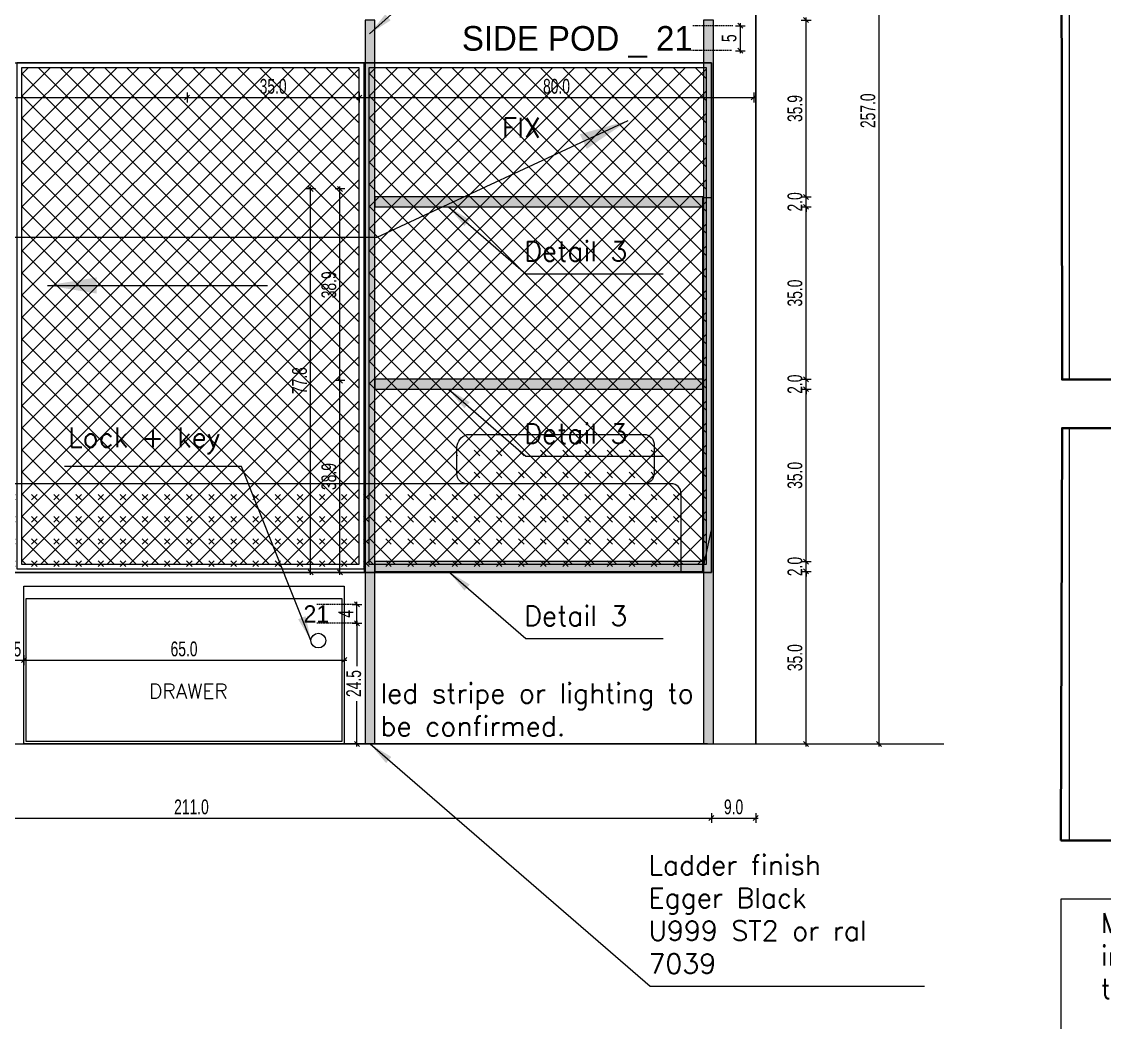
# Model space of a CAD drawing. Header units: millimetres. Extents: x 6676 to 14342, y 3639 to 5293.
# Drawn here: x 8386.9 to 8606.6, y 4909.9 to 5112.9 of the extents above; entities that cross this region are included whole.
import ezdxf

# ---------------------------------------------------------------- set-up
doc = ezdxf.new("R2010")
doc.units = ezdxf.units.MM
doc.linetypes.add('949-502A- XREF$0$HIDDEN', pattern=[0.375, 0.25, -0.125])
doc.linetypes.add('DASHED', pattern=[19.05, 12.7, -6.35])
doc.layers.get('DEFPOINTS').update_dxf_attribs({"color": 254})
for name, color, linetype, lineweight in [('1 - bed panels', 170, 'Continuous', 9), ('1 - plaster', 1, 'Continuous', 9), ('1 - subStructural - Bearing', 132, 'Continuous', 9)]:
    doc.layers.add(name, color=color, linetype=linetype, lineweight=lineweight)
for name, color, linetype in [('A-Ceiling Color Navy', 156, 'DASHED'), ('A-DIM-BLD', 8, 'Continuous'), ('A-dim-work', 8, 'Continuous'), ('A-VIEW-20', 1, 'Continuous'), ('TEXT', 14, 'Continuous')]:
    doc.layers.add(name, color=color, linetype=linetype)
doc.layers.add('F-Wall Ceiling Dark Green', color=7, linetype='DASHED', lineweight=9, true_color=0x284732)
doc.styles.add('a-dim', font='oron.shx', dxfattribs={"width": 0.8, "oblique": 10})
doc.styles.add('ENGLISH', font='romans.shx', dxfattribs={"height": 2})
doc.styles.add('hebtovna', font='hebtovna', dxfattribs={"width": 0.7})
doc.styles.add('Recoleta bold', font='')
doc.styles.get("Standard").update_dxf_attribs({"font": 'arial.ttf'})
doc.styles.get('Recoleta bold').set_extended_font_data('Recoleta Alt Bold', bold=True)
doc.dimstyles.new('Copy of gl-D10', dxfattribs={"dimtxt": 2, "dimasz": 1, "dimexe": 1, "dimexo": 1, "dimgap": 1, "dimtad": 0, "dimdec": 1, "dimzin": 0, "dimdsep": 46, "dimtxsty": 'hebtovna', "dimblk": 'OBLIQUE', "dimblk1": 'OBLIQUE', "dimblk2": 'OBLIQUE', "dimcen": 0, "dimdle": 0.5, "dimclrd": 256, "dimclre": 256, "dimclrt": 256, "dimadec": 0, "dimazin": 0, "dimtfac": 0.05, "dimtdec": 1, "dimtix": 1, "dimtmove": 2, "dimatfit": 0, "dimfxl": 1, "dimfxlon": 1, "dimtvp": 0.75, "dimtolj": 1, "dimtzin": 0, "dimarcsym": 0})
doc.dimstyles.new('D-50', dxfattribs={"dimtxt": 11, "dimasz": 0.5, "dimexe": 0.2, "dimexo": 0, "dimgap": 0.8, "dimtad": 0, "dimdec": 0, "dimdsep": 46, "dimtxsty": 'Standard', "dimblk": 'ar11', "dimcen": 20, "dimdle": 0.1, "dimse1": 1, "dimse2": 1, "dimclrt": 2, "dimadec": 0, "dimazin": 0, "dimtfac": 1, "dimtdec": 0, "dimtix": 1, "dimtmove": 2, "dimatfit": 3, "dimfxl": 1, "dimtvp": 1, "dimtolj": 1, "dimlwd": -1, "dimlwe": -1, "dimarcsym": 0})
doc.dimstyles.new('DIM_25', dxfattribs={"dimscale": 0, "dimtxt": 10, "dimasz": 1, "dimexe": 3, "dimexo": 30, "dimgap": 3, "dimtad": 1, "dimdec": 0, "dimzin": 0, "dimdsep": 46, "dimtxsty": 'a-dim', "dimblk": 'dim', "dimblk1": 'dim', "dimblk2": 'dim', "dimcen": -0.5, "dimdle": 1.25, "dimse1": 1, "dimse2": 1, "dimclrd": 256, "dimclre": 256, "dimclrt": 256, "dimadec": 0, "dimazin": 0, "dimtfac": 1, "dimtdec": 0, "dimtix": 1, "dimtmove": 1, "dimatfit": 2, "dimldrblk": 'ANTO', "dimfxl": 1, "dimtvp": 0.346154, "dimtolj": 1, "dimtzin": 0, "dimlwd": -1, "dimlwe": -1, "dimarcsym": 0})
pattern_1 = [(270, (-2.6575, 11.2414), (2.5003, -1e-15), [])]

# ---------------------------------------------------------------- blocks, each defined once
blk = doc.blocks.new('detail_01')
at = {"layer": '1 - bed panels', "true_color": 0xc2c2c2}
h = blk.add_hatch(dxfattribs=at)
h.set_pattern_fill('LINE', color=9, scale=0.7875, angle=-90)
h.set_pattern_definition(pattern_1)
h.paths.add_polyline_path([(-3.581, 11.241), (-3.581, 2.237), (-0.069, 2.237), (-0.086, 11.241)])
h = blk.add_hatch(dxfattribs=at)
h.set_pattern_fill('LINE', color=9, scale=0.7875, angle=-90)
h.set_pattern_definition(pattern_1)
h.paths.add_polyline_path([(-3.581, -7.114), (-3.581, 1.254), (-0.069, 1.254), (-0.086, -7.114)])
at = {"layer": 'A-dim-work', "color": 6, "lineweight": 40, "ltscale": 20}
for points in [[(-3.602, 20.735), (15.431, 20.735), (15.453, 2.237), (-3.581, 2.237)], [(-3.602, -7.114), (15.431, -7.114), (15.453, 1.254), (-3.581, 1.254)]]:
    blk.add_lwpolyline(points, close=True, dxfattribs=at)
blk = doc.blocks.new('ndhd')
at = {"layer": '1 - bed panels', "true_color": 0xc2c2c2}
h = blk.add_hatch(dxfattribs=at)
h.set_pattern_fill('CROSS', color=9, scale=0.5, angle=135)
h.set_pattern_definition([(135, (-154.6855, -22.06), (-4.490128, 4e-16), [1.5875, -4.7625]), (225, (-154.6855, -20.9375), (-4e-16, -4.490128), [1.5875, -4.7625])])
edge = h.paths.add_edge_path()
edge.add_line((271.25, 1403.97), (271.25, 1419.96))
edge.add_arc((269.25, 1419.96), 2, 0, 90)
edge.add_line((269.25, 1421.96), (73.66, 1421.96))
edge.add_arc((73.45, 1419.76), 2.21, 84.6061, 185.9412)
edge.add_line((71.25, 1419.53), (71.25, 1403.97))
edge.add_line((71.25, 1403.97), (271.25, 1403.97))
edge = h.paths.add_edge_path()
edge.add_line((227.75, 1431.96), (263.75, 1431.96))
edge.add_arc((263.75, 1429.96), 2, 0, 90, ccw=False)
edge.add_line((265.75, 1429.96), (265.75, 1423.96))
edge.add_arc((263.75, 1423.96), 2, -90, 0, ccw=False)
edge.add_line((263.75, 1421.96), (227.75, 1421.96))
edge.add_arc((227.75, 1423.96), 2, 180, 270, ccw=False)
edge.add_line((225.75, 1423.96), (225.76, 1429.32))
edge.add_arc((228.76, 1429.13), 3, 109.5912, 176.4134, ccw=False)
at = {"layer": '1 - bed panels', "color": 9, "true_color": 0xc2c2c2}
for points in [[(227.75, 1431.96), (263.75, 1431.96, -0.414214), (265.75, 1429.96), (265.75, 1423.96, -0.414214), (263.75, 1421.96), (227.75, 1421.96, -0.414214), (225.75, 1423.96), (225.76, 1429.32, -0.30012)], [(271.25, 1403.97), (271.25, 1419.96, 0.414214), (269.25, 1421.96), (73.66, 1421.96, 0.473419), (71.25, 1419.53), (71.25, 1403.97)]]:
    blk.add_lwpolyline(points, format="xyb", close=True, dxfattribs=at)
blk = doc.blocks.new('_Oblique')
at = {"color": 0, "linetype": 'ByBlock', "lineweight": -2}
blk.add_line((-0.5, -0.5), (0.5, 0.5), dxfattribs=at)
blk = doc.blocks.new('*D214')
at = {"layer": 'A-dim-work', "color": 6, "lineweight": -2, "transparency": 16777216}
for p, q in [((8559.84, 5223.36), (8561.84, 5223.36)), ((8560.84, 4965.86), (8560.84, 5223.86)), ((8559.84, 4966.36), (8561.84, 4966.36))]:
    blk.add_line(p, q, dxfattribs=at)
at = {"layer": 'DEFPOINTS', "color": 0, "transparency": 16777216}
for p in [(8536.45, 5223.36), (8560.84, 5223.36), (8546.22, 4966.36)]:
    blk.add_point(p, dxfattribs=at)
at = {"layer": 'A-dim-work', "color": 6, "lineweight": -2, "transparency": 16777216}
for p, rotation in [((8560.84, 5223.36), 90), ((8560.84, 4966.36), 270)]:
    blk.add_blockref('_Oblique', p, dxfattribs=dict(at, rotation=rotation))
at = {"layer": 'A-dim-work', "color": 6, "transparency": 16777216, "insert": (8558.59, 5094.86), "char_height": 3, "attachment_point": 5, "rotation": 90, "style": 'hebtovna'}
blk.add_mtext('\\A1;257.0', dxfattribs=at)
blk = doc.blocks.new('ar11')
for p, q in [((0, 14.887), (0, -14.887)), ((-4.243, -4.243), (4.243, 4.243)), ((-12.405, 0), (12.405, 0))]:
    blk.add_line(p, q)
blk = doc.blocks.new('*D215')
at = {"layer": 'A-dim-work', "color": 6, "lineweight": -2, "transparency": 16777216}
for p, q in [((8526.83, 4952.31), (8526.83, 4950.31)), ((8535.83, 4952.31), (8535.83, 4950.31)), ((8526.33, 4951.31), (8536.33, 4951.31))]:
    blk.add_line(p, q, dxfattribs=at)
at = {"layer": 'DEFPOINTS', "color": 0, "transparency": 16777216}
for p in [(8526.83, 5006.84), (8535.83, 5006.84, 0), (8535.83, 4951.31)]:
    blk.add_point(p, dxfattribs=at)
at = {"layer": 'A-dim-work', "color": 6, "lineweight": -2, "transparency": 16777216, "rotation": 180}
blk.add_blockref('_Oblique', (8526.83, 4951.31), dxfattribs=at)
at = {"layer": 'A-dim-work', "color": 6, "lineweight": -2, "transparency": 16777216}
blk.add_blockref('_Oblique', (8535.83, 4951.31), dxfattribs=at)
at = {"layer": 'A-dim-work', "color": 6, "transparency": 16777216, "insert": (8531.33, 4953.56), "char_height": 3, "attachment_point": 5, "style": 'hebtovna'}
blk.add_mtext('\\A1;9.0', dxfattribs=at)
blk = doc.blocks.new('*D217')
at = {"layer": 'A-dim-work', "color": 6, "lineweight": -2, "transparency": 16777216}
for p, q in [((8315.83, 4952.31), (8315.83, 4950.31)), ((8526.83, 4952.31), (8526.83, 4950.31)), ((8315.33, 4951.31), (8527.33, 4951.31))]:
    blk.add_line(p, q, dxfattribs=at)
at = {"layer": 'DEFPOINTS', "color": 0, "transparency": 16777216}
for p in [(8315.83, 5011.6), (8526.83, 5011.6), (8526.83, 4951.31)]:
    blk.add_point(p, dxfattribs=at)
at = {"layer": 'A-dim-work', "color": 6, "lineweight": -2, "transparency": 16777216, "rotation": 180}
blk.add_blockref('_Oblique', (8315.83, 4951.31), dxfattribs=at)
at = {"layer": 'A-dim-work', "color": 6, "lineweight": -2, "transparency": 16777216}
blk.add_blockref('_Oblique', (8526.83, 4951.31), dxfattribs=at)
at = {"layer": 'A-dim-work', "color": 6, "transparency": 16777216, "insert": (8421.33, 4953.56), "char_height": 3, "attachment_point": 5, "style": 'hebtovna'}
blk.add_mtext('\\A1;211.0', dxfattribs=at)
blk = doc.blocks.new('*D212')
at = {"layer": 'A-dim-work', "color": 6, "lineweight": -2, "transparency": 16777216}
for p, q in [((8380.83, 4983.37), (8379.83, 4983.37)), ((8380.83, 4984.37), (8380.83, 4982.37)), ((8380.83, 4983.37), (8387.33, 4983.37)), ((8387.33, 4984.37), (8387.33, 4982.37)), ((8387.33, 4983.37), (8388.33, 4983.37))]:
    blk.add_line(p, q, dxfattribs=at)
at = {"layer": 'DEFPOINTS', "color": 0, "transparency": 16777216}
for p in [(8380.83, 4989.58), (8387.33, 4989.58), (8387.33, 4983.37)]:
    blk.add_point(p, dxfattribs=at)
at = {"layer": 'A-dim-work', "color": 6, "lineweight": -2, "transparency": 16777216}
blk.add_blockref('_Oblique', (8380.83, 4983.37), dxfattribs=at)
at = {"layer": 'A-dim-work', "color": 6, "lineweight": -2, "transparency": 16777216, "rotation": 180}
blk.add_blockref('_Oblique', (8387.33, 4983.37), dxfattribs=at)
at = {"layer": 'A-dim-work', "color": 6, "transparency": 16777216, "insert": (8384.84, 4985.6), "char_height": 3, "attachment_point": 5, "style": 'hebtovna'}
blk.add_mtext('\\A1;6.5', dxfattribs=at)
blk = doc.blocks.new('*D213')
at = {"layer": 'A-dim-work', "color": 6, "lineweight": -2, "transparency": 16777216}
for p, q in [((8386.83, 4983.37), (8452.83, 4983.37)), ((8387.33, 4984.37), (8387.33, 4982.37)), ((8452.33, 4984.37), (8452.33, 4982.37))]:
    blk.add_line(p, q, dxfattribs=at)
at = {"layer": 'DEFPOINTS', "color": 0, "transparency": 16777216}
for p in [(8387.33, 4989.58), (8452.33, 4989.58), (8452.33, 4983.37)]:
    blk.add_point(p, dxfattribs=at)
at = {"layer": 'A-dim-work', "color": 6, "lineweight": -2, "transparency": 16777216, "rotation": 180}
blk.add_blockref('_Oblique', (8387.33, 4983.37), dxfattribs=at)
at = {"layer": 'A-dim-work', "color": 6, "lineweight": -2, "transparency": 16777216}
blk.add_blockref('_Oblique', (8452.33, 4983.37), dxfattribs=at)
at = {"layer": 'A-dim-work', "color": 6, "transparency": 16777216, "insert": (8419.83, 4985.62), "char_height": 3, "attachment_point": 5, "style": 'hebtovna'}
blk.add_mtext('\\A1;65.0', dxfattribs=at)
blk = doc.blocks.new('*D220')
at = {"layer": 'A-dim-work', "color": 6, "lineweight": -2, "transparency": 16777216}
for p, q in [((8445.52, 5000.66), (8445.52, 5079.49)), ((8446.52, 5078.99), (8444.52, 5078.99)), ((8446.52, 5001.16), (8444.52, 5001.16))]:
    blk.add_line(p, q, dxfattribs=at)
at = {"layer": 'DEFPOINTS', "color": 0, "transparency": 16777216}
for p in [(8445.52, 5078.99), (8456.35, 5078.99), (8456.35, 5001.16)]:
    blk.add_point(p, dxfattribs=at)
at = {"layer": 'A-dim-work', "color": 6, "lineweight": -2, "transparency": 16777216}
for p, rotation in [((8445.52, 5078.99), 90), ((8445.52, 5001.16), 270)]:
    blk.add_blockref('_Oblique', p, dxfattribs=dict(at, rotation=rotation))
at = {"layer": 'A-dim-work', "color": 6, "transparency": 16777216, "insert": (8443.27, 5040.08), "char_height": 3, "attachment_point": 5, "rotation": 90, "style": 'hebtovna'}
blk.add_mtext('\\A1;77.8', dxfattribs=at)
blk = doc.blocks.new('*D221')
at = {"layer": 'A-dim-work', "color": 6, "lineweight": -2, "transparency": 16777216}
for p, q in [((8452.47, 5040.08), (8450.47, 5040.08)), ((8451.47, 5000.66), (8451.47, 5040.58)), ((8452.47, 5001.16), (8450.47, 5001.16))]:
    blk.add_line(p, q, dxfattribs=at)
at = {"layer": 'DEFPOINTS', "color": 0, "transparency": 16777216}
for p in [(8451.47, 5040.08), (8458.15, 5040.08), (8459.46, 5001.16)]:
    blk.add_point(p, dxfattribs=at)
at = {"layer": 'A-dim-work', "color": 6, "lineweight": -2, "transparency": 16777216}
for p, rotation in [((8451.47, 5040.08), 90), ((8451.47, 5001.16), 270)]:
    blk.add_blockref('_Oblique', p, dxfattribs=dict(at, rotation=rotation))
at = {"layer": 'A-dim-work', "color": 6, "transparency": 16777216, "insert": (8449.22, 5020.62), "char_height": 3, "attachment_point": 5, "rotation": 90, "style": 'hebtovna'}
blk.add_mtext('\\A1;38.9', dxfattribs=at)
blk = doc.blocks.new('*D222')
at = {"layer": 'A-dim-work', "color": 6, "lineweight": -2, "transparency": 16777216}
for p, q in [((8451.47, 5039.58), (8451.47, 5079.49)), ((8452.47, 5078.99), (8450.47, 5078.99)), ((8452.47, 5040.08), (8450.47, 5040.08))]:
    blk.add_line(p, q, dxfattribs=at)
at = {"layer": 'DEFPOINTS', "color": 0, "transparency": 16777216}
for p in [(8451.47, 5078.99), (8459.43, 5078.99), (8458.15, 5040.08)]:
    blk.add_point(p, dxfattribs=at)
at = {"layer": 'A-dim-work', "color": 6, "lineweight": -2, "transparency": 16777216}
for p, rotation in [((8451.47, 5078.99), 90), ((8451.47, 5040.08), 270)]:
    blk.add_blockref('_Oblique', p, dxfattribs=dict(at, rotation=rotation))
at = {"layer": 'A-dim-work', "color": 6, "transparency": 16777216, "insert": (8449.22, 5059.53), "char_height": 3, "attachment_point": 5, "rotation": 90, "style": 'hebtovna'}
blk.add_mtext('\\A1;38.9', dxfattribs=at)
blk = doc.blocks.new('*D242')
at = {"layer": 'A-dim-work', "color": 6, "lineweight": -2, "transparency": 16777216}
for p, q in [((8305.91, 5097.55), (8420.93, 5097.55)), ((8306.41, 5098.55), (8306.41, 5096.55)), ((8420.43, 5098.55), (8420.43, 5096.55))]:
    blk.add_line(p, q, dxfattribs=at)
at = {"layer": 'DEFPOINTS', "color": 0, "transparency": 16777216}
for p in [(8420.43, 5107.56), (8306.41, 5101.97), (8420.43, 5097.55)]:
    blk.add_point(p, dxfattribs=at)
at = {"layer": 'A-dim-work', "color": 6, "lineweight": -2, "transparency": 16777216, "rotation": 180}
blk.add_blockref('_Oblique', (8306.41, 5097.55), dxfattribs=at)
at = {"layer": 'A-dim-work', "color": 6, "lineweight": -2, "transparency": 16777216}
blk.add_blockref('_Oblique', (8420.43, 5097.55), dxfattribs=at)
at = {"layer": 'A-dim-work', "color": 6, "transparency": 16777216, "insert": (8363.42, 5099.8), "char_height": 3, "attachment_point": 5, "style": 'hebtovna'}
blk.add_mtext('\\A1;114.0', dxfattribs=at)
blk = doc.blocks.new('*D243')
at = {"layer": 'A-dim-work', "color": 6, "lineweight": -2, "transparency": 16777216}
for p, q in [((8419.93, 5097.55), (8455.89, 5097.55)), ((8420.43, 5098.55), (8420.43, 5096.55)), ((8455.39, 5098.55), (8455.39, 5096.55))]:
    blk.add_line(p, q, dxfattribs=at)
at = {"layer": 'DEFPOINTS', "color": 0, "transparency": 16777216}
for p in [(8420.43, 5107.56), (8455.39, 5107.56), (8455.39, 5097.55)]:
    blk.add_point(p, dxfattribs=at)
at = {"layer": 'A-dim-work', "color": 6, "lineweight": -2, "transparency": 16777216, "rotation": 180}
blk.add_blockref('_Oblique', (8420.43, 5097.55), dxfattribs=at)
at = {"layer": 'A-dim-work', "color": 6, "lineweight": -2, "transparency": 16777216}
blk.add_blockref('_Oblique', (8455.39, 5097.55), dxfattribs=at)
at = {"layer": 'A-dim-work', "color": 6, "transparency": 16777216, "insert": (8437.91, 5099.8), "char_height": 3, "attachment_point": 5, "style": 'hebtovna'}
blk.add_mtext('\\A1;35.0', dxfattribs=at)
blk = doc.blocks.new('*D244')
at = {"layer": 'A-dim-work', "color": 6, "lineweight": -2, "transparency": 16777216}
for p, q in [((8454.89, 5097.55), (8535.91, 5097.55)), ((8455.39, 5098.55), (8455.39, 5096.55)), ((8535.41, 5098.55), (8535.41, 5096.55))]:
    blk.add_line(p, q, dxfattribs=at)
at = {"layer": 'DEFPOINTS', "color": 0, "transparency": 16777216}
for p in [(8455.39, 5107.56), (8535.41, 5103.72), (8535.41, 5097.55)]:
    blk.add_point(p, dxfattribs=at)
at = {"layer": 'A-dim-work', "color": 6, "lineweight": -2, "transparency": 16777216, "rotation": 180}
blk.add_blockref('_Oblique', (8455.39, 5097.55), dxfattribs=at)
at = {"layer": 'A-dim-work', "color": 6, "lineweight": -2, "transparency": 16777216}
blk.add_blockref('_Oblique', (8535.41, 5097.55), dxfattribs=at)
at = {"layer": 'A-dim-work', "color": 6, "transparency": 16777216, "insert": (8495.4, 5099.8), "char_height": 3, "attachment_point": 5, "style": 'hebtovna'}
blk.add_mtext('\\A1;80.0', dxfattribs=at)
blk = doc.blocks.new('st3')
at = {"layer": 'A-dim-work'}
h = blk.add_hatch(color=256, dxfattribs=at)
h.dxf.hatch_style = 1
h.paths.add_polyline_path([(-68.67, 35), (-2, 35), (-2, 37), (-68.67, 37)])
h.paths.add_polyline_path([(-68.67, 146.9), (-70.67, 146.9), (-70.67, 0), (-68.67, 0)])
h.paths.add_polyline_path([(0, 146.9), (-2, 146.9), (-2, 0), (0, 0)])
h.paths.add_polyline_path([(-68.67, 109), (-2, 109), (-2, 111), (-68.67, 111)])
h.paths.add_polyline_path([(-68.67, 72), (-2, 72), (-2, 74), (-68.67, 74)])
for points in [[(-68.67, 146.9), (-70.67, 146.9), (-70.67, 0), (-68.67, 0)], [(0, 146.9), (-2, 146.9), (-2, 0), (0, 0)], [(-68.67, 109), (-2, 109), (-2, 111), (-68.67, 111)], [(-68.67, 72), (-2, 72), (-2, 74), (-68.67, 74)], [(-68.67, 35), (-2, 35), (-2, 37), (-68.67, 37)]]:
    blk.add_lwpolyline(points, close=True, dxfattribs=at)
blk = doc.blocks.new('*D254')
at = {"layer": 'A-dim-work', "color": 6, "lineweight": -2, "transparency": 16777216}
for p, q in [((8545.04, 5001.36), (8547.04, 5001.36)), ((8546.04, 4965.86), (8546.04, 5001.86)), ((8545.04, 4966.36), (8547.04, 4966.36))]:
    blk.add_line(p, q, dxfattribs=at)
at = {"layer": 'DEFPOINTS', "color": 0, "transparency": 16777216}
for p in [(8525.03, 5001.36), (8546.04, 5001.36), (8527.24, 4966.36)]:
    blk.add_point(p, dxfattribs=at)
at = {"layer": 'A-dim-work', "color": 6, "lineweight": -2, "transparency": 16777216}
for p, rotation in [((8546.04, 5001.36), 90), ((8546.04, 4966.36), 270)]:
    blk.add_blockref('_Oblique', p, dxfattribs=dict(at, rotation=rotation))
at = {"layer": 'A-dim-work', "color": 6, "transparency": 16777216, "insert": (8543.79, 4983.86), "char_height": 3, "attachment_point": 5, "rotation": 90, "style": 'hebtovna'}
blk.add_mtext('\\A1;35.0', dxfattribs=at)
blk = doc.blocks.new('*D255')
at = {"layer": 'A-dim-work', "color": 6, "lineweight": -2, "transparency": 16777216}
for p, q in [((8546.04, 5003.36), (8546.04, 5004.36)), ((8545.04, 5003.36), (8547.04, 5003.36)), ((8546.04, 5001.36), (8546.04, 5003.36)), ((8545.04, 5001.36), (8547.04, 5001.36)), ((8546.04, 5001.36), (8546.04, 5000.36))]:
    blk.add_line(p, q, dxfattribs=at)
at = {"layer": 'DEFPOINTS', "color": 0, "transparency": 16777216}
for p in [(8525.03, 5003.36), (8546.04, 5003.36), (8525.03, 5001.36)]:
    blk.add_point(p, dxfattribs=at)
at = {"layer": 'A-dim-work', "color": 6, "lineweight": -2, "transparency": 16777216}
for p, rotation in [((8546.04, 5003.36), 270), ((8546.04, 5001.36), 90)]:
    blk.add_blockref('_Oblique', p, dxfattribs=dict(at, rotation=rotation))
at = {"layer": 'A-dim-work', "color": 6, "transparency": 16777216, "insert": (8543.79, 5002.36), "char_height": 3, "attachment_point": 5, "rotation": 90, "style": 'hebtovna'}
blk.add_mtext('\\A1;2.0', dxfattribs=at)
blk = doc.blocks.new('dim')
at = {"ltscale": 10}
for p, q in [((0, 5), (0, -5)), ((-5, 0), (5, 0)), ((-1.77, -1.77), (1.77, 1.77))]:
    blk.add_line(p, q, dxfattribs=at)
blk = doc.blocks.new('*D289')
at = {"layer": 'A-DIM-BLD', "ltscale": 0.3, "transparency": 16777216}
blk.add_line((5595.636, 1096.143), (5595.636, 1100.143), dxfattribs=at)
at = {"layer": 'DEFPOINTS', "color": 0, "ltscale": 0.3, "transparency": 16777216}
for p in [(5593.917, 1100.243), (5595.636, 1100.243), (5593.917, 1096.043)]:
    blk.add_point(p, dxfattribs=at)
at = {"layer": 'A-DIM-BLD', "ltscale": 0.3, "transparency": 16777216, "xscale": 0.1, "yscale": 0.1, "zscale": 0.1}
for p, rotation in [((5595.636, 1100.243), 90), ((5595.636, 1096.043), 270)]:
    blk.add_blockref('dim', p, dxfattribs=dict(at, rotation=rotation))
at = {"layer": 'A-DIM-BLD', "ltscale": 0.3, "transparency": 16777216, "insert": (5595.086, 1098.143), "char_height": 0.5, "attachment_point": 5, "rotation": 90, "style": 'a-dim'}
blk.add_mtext('\\A1;4', dxfattribs=at)
blk = doc.blocks.new('ANTO')
at = {"color": 150}
for p, q in [((0, -1.63), (0, 12)), ((0, 7.8), (0, -11.66)), ((9.27, 0), (-11.01, 0)), ((0, -11.66), (0, -12))]:
    blk.add_line(p, q, dxfattribs=at)
blk.add_circle((0, 0), 4.37, dxfattribs=at)
blk = doc.blocks.new('*D290')
at = {"layer": 'A-DIM-BLD', "ltscale": 0.3, "transparency": 16777216}
blk.add_line((5593.817, 1101.077), (5586.134, 1101.077), dxfattribs=at)
at = {"layer": 'DEFPOINTS', "color": 0, "ltscale": 0.3, "transparency": 16777216}
for p in [(5586.034, 1101.077), (5586.034, 1100.243), (5593.917, 1100.243)]:
    blk.add_point(p, dxfattribs=at)
at = {"layer": 'A-DIM-BLD', "ltscale": 0.3, "transparency": 16777216, "xscale": 0.1, "yscale": 0.1, "zscale": 0.1, "rotation": 180}
blk.add_blockref('dim', (5586.034, 1101.077), dxfattribs=at)
at = {"layer": 'A-DIM-BLD', "ltscale": 0.3, "transparency": 16777216, "xscale": 0.1, "yscale": 0.1, "zscale": 0.1}
blk.add_blockref('dim', (5593.917, 1101.077), dxfattribs=at)
at = {"layer": 'A-DIM-BLD', "ltscale": 0.3, "transparency": 16777216, "insert": (5589.976, 1101.627), "char_height": 0.5, "attachment_point": 5, "style": 'a-dim'}
blk.add_mtext('\\A1;10', dxfattribs=at)
blk = doc.blocks.new('*D292')
at = {"layer": 'A-dim-work', "color": 6, "lineweight": -2, "transparency": 16777216}
for p, q in [((8545.04, 5038.36), (8547.04, 5038.36)), ((8546.04, 5002.86), (8546.04, 5038.86)), ((8545.04, 5003.36), (8547.04, 5003.36))]:
    blk.add_line(p, q, dxfattribs=at)
at = {"layer": 'DEFPOINTS', "color": 0, "transparency": 16777216}
for p in [(8525.03, 5038.36), (8546.04, 5038.36), (8525.03, 5003.36)]:
    blk.add_point(p, dxfattribs=at)
at = {"layer": 'A-dim-work', "color": 6, "lineweight": -2, "transparency": 16777216}
for p, rotation in [((8546.04, 5038.36), 90), ((8546.04, 5003.36), 270)]:
    blk.add_blockref('_Oblique', p, dxfattribs=dict(at, rotation=rotation))
at = {"layer": 'A-dim-work', "color": 6, "transparency": 16777216, "insert": (8543.79, 5020.86), "char_height": 3, "attachment_point": 5, "rotation": 90, "style": 'hebtovna'}
blk.add_mtext('\\A1;35.0', dxfattribs=at)
blk = doc.blocks.new('*D293')
at = {"layer": 'A-dim-work', "color": 6, "lineweight": -2, "transparency": 16777216}
for p, q in [((8545.04, 5040.36), (8547.04, 5040.36)), ((8546.04, 5040.36), (8546.04, 5041.36)), ((8546.04, 5038.36), (8546.04, 5040.36)), ((8545.04, 5038.36), (8547.04, 5038.36)), ((8546.04, 5038.36), (8546.04, 5037.36))]:
    blk.add_line(p, q, dxfattribs=at)
at = {"layer": 'DEFPOINTS', "color": 0, "transparency": 16777216}
for p in [(8525.03, 5040.36), (8546.04, 5040.36), (8525.03, 5038.36)]:
    blk.add_point(p, dxfattribs=at)
at = {"layer": 'A-dim-work', "color": 6, "lineweight": -2, "transparency": 16777216}
for p, rotation in [((8546.04, 5040.36), 270), ((8546.04, 5038.36), 90)]:
    blk.add_blockref('_Oblique', p, dxfattribs=dict(at, rotation=rotation))
at = {"layer": 'A-dim-work', "color": 6, "transparency": 16777216, "insert": (8543.79, 5039.36), "char_height": 3, "attachment_point": 5, "rotation": 90, "style": 'hebtovna'}
blk.add_mtext('\\A1;2.0', dxfattribs=at)
blk = doc.blocks.new('*D294')
at = {"layer": 'A-dim-work', "color": 6, "lineweight": -2, "transparency": 16777216}
for p, q in [((8545.04, 5075.36), (8547.04, 5075.36)), ((8546.04, 5039.86), (8546.04, 5075.86)), ((8545.04, 5040.36), (8547.04, 5040.36))]:
    blk.add_line(p, q, dxfattribs=at)
at = {"layer": 'DEFPOINTS', "color": 0, "transparency": 16777216}
for p in [(8525.03, 5075.36), (8546.04, 5075.36), (8525.03, 5040.36)]:
    blk.add_point(p, dxfattribs=at)
at = {"layer": 'A-dim-work', "color": 6, "lineweight": -2, "transparency": 16777216}
for p, rotation in [((8546.04, 5075.36), 90), ((8546.04, 5040.36), 270)]:
    blk.add_blockref('_Oblique', p, dxfattribs=dict(at, rotation=rotation))
at = {"layer": 'A-dim-work', "color": 6, "transparency": 16777216, "insert": (8543.79, 5057.86), "char_height": 3, "attachment_point": 5, "rotation": 90, "style": 'hebtovna'}
blk.add_mtext('\\A1;35.0', dxfattribs=at)
blk = doc.blocks.new('*D295')
at = {"layer": 'A-dim-work', "color": 6, "lineweight": -2, "transparency": 16777216}
for p, q in [((8545.04, 5077.36), (8547.04, 5077.36)), ((8546.04, 5077.36), (8546.04, 5078.36)), ((8546.04, 5075.36), (8546.04, 5077.36)), ((8545.04, 5075.36), (8547.04, 5075.36)), ((8546.04, 5075.36), (8546.04, 5074.36))]:
    blk.add_line(p, q, dxfattribs=at)
at = {"layer": 'DEFPOINTS', "color": 0, "transparency": 16777216}
for p in [(8525.24, 5077.36), (8546.04, 5077.36), (8525.03, 5075.36)]:
    blk.add_point(p, dxfattribs=at)
at = {"layer": 'A-dim-work', "color": 6, "lineweight": -2, "transparency": 16777216}
for p, rotation in [((8546.04, 5077.36), 270), ((8546.04, 5075.36), 90)]:
    blk.add_blockref('_Oblique', p, dxfattribs=dict(at, rotation=rotation))
at = {"layer": 'A-dim-work', "color": 6, "transparency": 16777216, "insert": (8543.79, 5076.36), "char_height": 3, "attachment_point": 5, "rotation": 90, "style": 'hebtovna'}
blk.add_mtext('\\A1;2.0', dxfattribs=at)
blk = doc.blocks.new('*D296')
at = {"layer": 'A-dim-work', "color": 6, "lineweight": -2, "transparency": 16777216}
for p, q in [((8545.04, 5113.26), (8547.04, 5113.26)), ((8546.04, 5076.86), (8546.04, 5113.76)), ((8545.04, 5077.36), (8547.04, 5077.36))]:
    blk.add_line(p, q, dxfattribs=at)
at = {"layer": 'DEFPOINTS', "color": 0, "transparency": 16777216}
for p in [(8526.24, 5113.26), (8546.04, 5113.26), (8525.24, 5077.36)]:
    blk.add_point(p, dxfattribs=at)
at = {"layer": 'A-dim-work', "color": 6, "lineweight": -2, "transparency": 16777216}
for p, rotation in [((8546.04, 5113.26), 90), ((8546.04, 5077.36), 270)]:
    blk.add_blockref('_Oblique', p, dxfattribs=dict(at, rotation=rotation))
at = {"layer": 'A-dim-work', "color": 6, "transparency": 16777216, "insert": (8543.79, 5095.31), "char_height": 3, "attachment_point": 5, "rotation": 90, "style": 'hebtovna'}
blk.add_mtext('\\A1;35.9', dxfattribs=at)
blk = doc.blocks.new('*D313')
at = {"layer": 'A-dim-work', "color": 6, "lineweight": -2, "transparency": 16777216}
for p, q in [((8531.71, 5112.12), (8533.71, 5112.12)), ((8532.71, 5106.55), (8532.71, 5112.62)), ((8531.71, 5107.05), (8533.71, 5107.05))]:
    blk.add_line(p, q, dxfattribs=at)
at = {"layer": 'DEFPOINTS', "color": 0, "transparency": 16777216}
for p in [(8522.36, 5112.12), (8532.71, 5112.12), (8522.36, 5107.05)]:
    blk.add_point(p, dxfattribs=at)
at = {"layer": 'A-dim-work', "color": 6, "lineweight": -2, "transparency": 16777216}
for p, rotation in [((8532.71, 5112.12), 90), ((8532.71, 5107.05), 270)]:
    blk.add_blockref('_Oblique', p, dxfattribs=dict(at, rotation=rotation))
at = {"layer": 'A-dim-work', "color": 6, "transparency": 16777216, "insert": (8530.42, 5109.58), "char_height": 3, "attachment_point": 5, "rotation": 90, "style": 'hebtovna'}
blk.add_mtext('\\A1;5', dxfattribs=at)
blk = doc.blocks.new('*D319')
at = {"layer": 'A-dim-work', "color": 6, "lineweight": -2, "transparency": 16777216}
for p, q in [((8453.91, 4994.67), (8455.91, 4994.67)), ((8454.91, 4990.35), (8454.91, 4995.17)), ((8453.91, 4990.85), (8455.91, 4990.85))]:
    blk.add_line(p, q, dxfattribs=at)
at = {"layer": 'DEFPOINTS', "color": 0, "transparency": 16777216}
for p in [(8447.59, 4994.67), (8454.91, 4994.67), (8447.55, 4990.85)]:
    blk.add_point(p, dxfattribs=at)
at = {"layer": 'A-dim-work', "color": 6, "lineweight": -2, "transparency": 16777216}
for p, rotation in [((8454.91, 4994.67), 90), ((8454.91, 4990.85), 270)]:
    blk.add_blockref('_Oblique', p, dxfattribs=dict(at, rotation=rotation))
at = {"layer": 'A-dim-work', "color": 6, "transparency": 16777216, "insert": (8452.66, 4992.76), "char_height": 3, "attachment_point": 5, "rotation": 90, "style": 'hebtovna'}
blk.add_mtext('\\A1;4', dxfattribs=at)
blk = doc.blocks.new('*D320')
at = {"layer": 'A-dim-work', "color": 6, "lineweight": -2, "transparency": 16777216}
for p, q in [((8454.91, 4991.35), (8454.91, 4982.15)), ((8454.91, 4990.85), (8455.91, 4990.85)), ((8454.91, 4965.86), (8454.91, 4975.06)), ((8454.91, 4966.36), (8455.91, 4966.36))]:
    blk.add_line(p, q, dxfattribs=at)
at = {"layer": 'DEFPOINTS', "color": 0, "transparency": 16777216}
for p in [(8454.91, 4990.85), (8454.91, 4966.36), (8454.91, 4966.36)]:
    blk.add_point(p, dxfattribs=at)
at = {"layer": 'A-dim-work', "color": 6, "lineweight": -2, "transparency": 16777216}
for p, rotation in [((8454.91, 4990.85), 90), ((8454.91, 4966.36), 270)]:
    blk.add_blockref('_Oblique', p, dxfattribs=dict(at, rotation=rotation))
at = {"layer": 'A-dim-work', "color": 6, "transparency": 16777216, "insert": (8454.26, 4978.61), "char_height": 3, "attachment_point": 5, "rotation": 90, "style": 'hebtovna'}
blk.add_mtext('\\A1;24.5', dxfattribs=at)
blk = doc.blocks.new('detail3')
at = {"layer": '1 - subStructural - Bearing'}
h = blk.add_hatch(color=256, dxfattribs=at)
h.dxf.hatch_style = 1
h.paths.add_polyline_path([(0.772, 9.994), (0.772, 10.094), (8.655, 10.094), (8.655, 5.894), (8.555, 5.894), (8.555, 9.994)])
at = {"layer": 'F-Wall Ceiling Dark Green', "true_color": 0x006a8e}
h = blk.add_hatch(color=144, dxfattribs=at)
h.dxf.hatch_style = 1
h.paths.add_polyline_path([(0, 9.894), (0, 5.894), (8.455, 5.894), (8.455, 9.894)])
at = {"layer": '1 - plaster'}
for points in [[(0, 9.894), (8.455, 9.894), (8.455, 5.894)], [(8.455, 5.894), (0, 5.894)]]:
    blk.add_lwpolyline(points, dxfattribs=at)
at = {"layer": '1 - subStructural - Bearing'}
blk.add_lwpolyline([(0.772, 9.994), (0.772, 10.094), (8.655, 10.094), (8.655, 5.894), (8.555, 5.894), (8.555, 9.994)], close=True, dxfattribs=at)
at = {"layer": 'A-dim-work', "ltscale": 0.0005}
blk.add_lwpolyline([(0, 0), (13.31, 0), (13.31, 20.097), (0, 20.097)], close=True, dxfattribs=at)
at = {"layer": 'A-dim-work', "color": 6, "lineweight": 40, "ltscale": 20, "char_height": 0.8, "attachment_point": 1, "style": 'ENGLISH'}
for s, insert in [('Metal Profile integrated into the steps', (1.615, 19.533)), ('Egger Black\\PU999 ST2', (1.064, 9.407)), ('Scale 1:5\\PDetail 3', (0.62, 2.499))]:
    blk.add_mtext_dynamic_manual_height_columns(s, width=10.31092, gutter_width=1, heights=[0], dxfattribs=dict(at, insert=insert))
at = {"layer": 'TEXT', "insert": (7.293, 13.639), "char_height": 0.6, "attachment_point": 1, "style": 'ENGLISH'}
blk.add_mtext_dynamic_manual_height_columns('Metal profile', width=17.14848, gutter_width=0.5, heights=[0], dxfattribs=at)
at = {"layer": 'A-DIM-BLD', "ltscale": 0.3}
dim = blk.add_linear_dim(base=(0.772, 10.928), p1=(8.655, 10.094), p2=(0.772, 10.094), text='10', dimstyle='DIM_25', override={"dimscale": 1, "dimtxt": 0.5, "dimasz": 0.1, "dimexe": 1, "dimgap": 0.3}, dxfattribs=at)
dim.commit()
dim.dimension.update_dxf_attribs({"geometry": '*D290', "text_midpoint": (4.713, 11.478), "insert": (-5585.263, -1090.149)})
dim = blk.add_linear_dim(base=(10.373, 10.094), p1=(8.655, 5.894), p2=(8.655, 10.094), angle=90, dimstyle='DIM_25', override={"dimscale": 1, "dimtxt": 0.5, "dimasz": 0.1, "dimexe": 1, "dimgap": 0.3}, dxfattribs=at)
dim.commit()
dim.dimension.update_dxf_attribs({"geometry": '*D289', "text_midpoint": (9.823, 7.994), "insert": (-5585.263, -1090.149)})
at = {"layer": 'TEXT', "color": 1}
blk.add_leader([(5.067, 10.094), (6.283, 12.955), (13.31, 12.955)], dimstyle='D-50', override={"dimasz": 1, "dimfxl": 1.25, "dimfxlon": 1}, dxfattribs=at)

msp = doc.modelspace()

# ---------------------------------------------------------------- hatches: boundary and pattern name
at = {"layer": 'A-Ceiling Color Navy', "ltscale": 0.01}
h = msp.add_hatch(dxfattribs=at)
h.set_pattern_fill('ANSI37', color=251)
h.set_pattern_definition([(45, (191256.4347, 118029.0746), (-2.24506403, 2.24506403), []), (135, (191256.4347, 118029.0746), (-2.24506403, -2.24506403), [])])
h.paths.add_polyline_path([(8386.881, 5002.868), (8455.353, 5002.868), (8455.353, 5103.563), (8386.881, 5103.563)])
h = msp.add_hatch(dxfattribs=at)
h.set_pattern_fill('ANSI37', color=251)
h.set_pattern_definition([(45, (191326.9075, 118029.0745), (-2.24506403, 2.24506403), []), (135, (191326.9075, 118029.0745), (-2.24506403, -2.24506403), [])])
h.paths.add_polyline_path([(8457.353, 5002.867), (8525.826, 5002.867), (8525.826, 5103.563), (8457.353, 5103.563)])

# ---------------------------------------------------------------- linework, layer by layer
at = {"layer": '1 - plaster'}
for points in [[(8291.687, 4966.361), (8549.762, 4966.361)], [(8298.2, 4966.361), (8574.008, 4966.361)]]:
    msp.add_lwpolyline(points, dxfattribs=at)
at = {"layer": 'A-dim-work', "linetype": '949-502A- XREF$0$HIDDEN'}
for p, q in [((8531.213, 5112.115), (8522.994, 5112.115)), ((8530.902, 5107.052), (8522.684, 5107.052)), ((8454.909, 4994.666), (8446.69, 4994.666)), ((8454.909, 4990.849), (8446.69, 4990.849))]:
    msp.add_line(p, q, dxfattribs=at)
at = {"layer": 'A-VIEW-20'}
for p, q in [((8535.826, 5223.361), (8535.826, 4966.361)), ((8535.826, 5223.361), (8535.826, 4966.361)), ((8535.826, 4966.361, 0), (8535.826, 5185.361, 0)), ((8526.053, 4966.361, 0), (8446.609, 4966.361, 0))]:
    msp.add_line(p, q, dxfattribs=at)
for points in [[(8526.826, 5001.165), (8315.826, 5001.165), (8315.826, 5104.563), (8526.826, 5104.563)], [(8385.881, 5001.868), (8456.353, 5001.868), (8456.353, 5104.563), (8385.881, 5104.563)], [(8386.881, 5002.868), (8455.353, 5002.868), (8455.353, 5103.563), (8386.881, 5103.563)], [(8456.353, 5001.165), (8526.826, 5001.165), (8526.826, 5104.563), (8456.353, 5104.563)], [(8457.353, 5002.867), (8525.826, 5002.867), (8525.826, 5103.563), (8457.353, 5103.563)], [(8526.826, 5009.788), (8526.826, 5077.188), (8525.026, 5077.188), (8525.026, 5001.361)], [(8387.326, 4998.365), (8452.326, 4998.365), (8452.326, 4966.361), (8387.326, 4966.361)], [(8387.826, 4995.865), (8451.826, 4995.865), (8451.826, 4966.861), (8387.826, 4966.861)]]:
    msp.add_lwpolyline(points, close=True, dxfattribs=at)
msp.add_circle((8447.083, 4987.328), 1.5, dxfattribs=at)

# ---------------------------------------------------------------- block references
msp.add_blockref('ndhd', (8249.445, 3597.198))
at = {"xscale": 5, "yscale": 5, "zscale": 5}
msp.add_blockref('detail3', (8597.757, 4834.363), dxfattribs=at)
at = {"layer": 'A-dim-work', "xscale": 10, "yscale": 10, "zscale": 10}
msp.add_blockref('detail_01', (8633.782, 5017.911), dxfattribs=at)
at = {"layer": 'A-dim-work'}
msp.add_blockref('st3', (8527.244, 4966.361), dxfattribs=at)

# ---------------------------------------------------------------- texts
at = {"layer": 'A-dim-work', "color": 6, "lineweight": 40, "ltscale": 20, "style": 'ENGLISH'}
for s, width, gutter_width, heights, insert, char_height, attachment_point in [('\\pxql;FIX', 55.23881, 1, [28.076], (8484.332, 5089.414), 4, 7), ('Detail 3', 55.23881, 1, [28.076], (8488.839, 5064.348), 4, 7), ('Detail 3', 55.23881, 1, [28.076], (8488.839, 5027.348), 4, 7), ('\\pxql;Lock + key', 55.23881, 1, [24.84], (8451.573, 5025.241), 4, 9), ('Detail 3', 55.23881, 1, [28.076], (8488.839, 4990.348), 4, 7), ('DRAWER', 17.42461, 300.452, [0], (8412.74, 4975.563), 3, 7), ('led stripe or lighting to be confirmed.', 70.8683, 1, [22.048], (8459.652, 4967.965), 4, 7), ('Ladder finish Egger Black\\PU999 ST2 or ral 7039', 55.23881, 1, [28.076], (8514.076, 4919.774), 4, 7)]:
    msp.add_mtext_dynamic_manual_height_columns(s, width=width, gutter_width=gutter_width, heights=heights, dxfattribs=dict(at, insert=insert, char_height=char_height, attachment_point=attachment_point))
at = {"layer": 'A-VIEW-20', "line_spacing_factor": 0.771429, "style": 'Recoleta bold'}
for s, width, gutter_width, insert, char_height, attachment_point in [('{\\fRecoleta|b0|i0|c0|p0;SIDE POD _ 21}', 78.22464, 101.25, (8523.031, 5112.047), 5, 3), ('{\\fRecoleta|b0|i0|c0|p2;21}', 6.08288, 50.625, (8444.071, 4994.487), 3.5, 1)]:
    msp.add_mtext_dynamic_manual_height_columns(s, width=width, gutter_width=gutter_width, heights=[0], dxfattribs=dict(at, insert=insert, char_height=char_height, attachment_point=attachment_point))

# ---------------------------------------------------------------- dimensions: what is measured, and where the dimension line sits
at = {"layer": 'A-dim-work'}
for base, p1, p2, picture, middle in [((8560.844, 5223.361), (8546.221, 4966.361), (8536.453, 5223.361), '*D214', (8558.594, 5094.861)), ((8546.042, 5113.263), (8525.244, 5077.361), (8526.244, 5113.263), '*D296', (8543.792, 5095.312)), ((8445.522, 5078.988), (8456.353, 5001.165), (8456.353, 5078.988), '*D220', (8443.272, 5040.077)), ((8451.474, 5078.988), (8458.153, 5040.077), (8459.426, 5078.988), '*D222', (8449.224, 5059.532)), ((8546.042, 5077.361), (8525.026, 5075.361), (8525.244, 5077.361), '*D295', (8543.792, 5076.361)), ((8546.042, 5075.361), (8525.026, 5040.361), (8525.026, 5075.361), '*D294', (8543.792, 5057.861)), ((8546.042, 5040.361), (8525.026, 5038.361), (8525.026, 5040.361), '*D293', (8543.792, 5039.361)), ((8451.474, 5040.077), (8459.456, 5001.165), (8458.153, 5040.077), '*D221', (8449.224, 5020.621)), ((8546.042, 5038.361), (8525.026, 5003.361), (8525.026, 5038.361), '*D292', (8543.792, 5020.861)), ((8546.042, 5003.361), (8525.026, 5001.361), (8525.026, 5003.361), '*D255', (8543.792, 5002.361)), ((8546.042, 5001.361), (8527.244, 4966.361), (8525.026, 5001.361), '*D254', (8543.792, 4983.861))]:
    dim = msp.add_linear_dim(base=base, p1=p1, p2=p2, angle=90, dimstyle='Copy of gl-D10', override={"dimtxt": 3, "dimclrd": 6, "dimclre": 6, "dimclrt": 6}, dxfattribs=at)
    dim.commit()
    dim.dimension.update_dxf_attribs({"geometry": picture, "text_midpoint": middle})
for base, p1, p2, text, picture, middle in [((8532.706, 5112.115), (8522.359, 5107.052), (8522.359, 5112.115), '5', '*D313', (8530.418, 5109.583)), ((8454.909, 4994.666), (8447.549, 4990.849), (8447.586, 4994.666), '4', '*D319', (8452.659, 4992.758))]:
    dim = msp.add_linear_dim(base=base, p1=p1, p2=p2, angle=90, text=text, dimstyle='Copy of gl-D10', override={"dimtxt": 3, "dimclrd": 6, "dimclre": 6, "dimclrt": 6}, dxfattribs=at)
    dim.commit()
    dim.dimension.update_dxf_attribs({"geometry": picture, "text_midpoint": middle})
for base, p1, p2, picture, middle in [((8420.427, 5097.548), (8306.408, 5101.966), (8420.427, 5107.563), '*D242', (8363.417, 5099.798)), ((8455.388, 5097.548), (8420.427, 5107.563), (8455.388, 5107.563), '*D243', (8437.908, 5099.798)), ((8535.408, 5097.548), (8455.388, 5107.563), (8535.408, 5103.717), '*D244', (8495.398, 5099.798)), ((8526.826, 4951.311), (8315.826, 5011.605), (8526.826, 5011.605), '*D217', (8421.326, 4953.561)), ((8535.826, 4951.311), (8526.826, 5006.839), (8535.826, 5006.839, 0), '*D215', (8531.326, 4953.561)), ((8452.326, 4983.37), (8387.326, 4989.575), (8452.326, 4989.575), '*D213', (8419.826, 4985.62))]:
    dim = msp.add_linear_dim(base=base, p1=p1, p2=p2, dimstyle='Copy of gl-D10', override={"dimtxt": 3, "dimclrd": 6, "dimclre": 6, "dimclrt": 6}, dxfattribs=at)
    dim.commit()
    dim.dimension.update_dxf_attribs({"geometry": picture, "text_midpoint": middle})
dim = msp.add_linear_dim(base=(8454.909, 4966.361), p1=(8454.909, 4990.849), p2=(8454.909, 4966.361), angle=90, dimstyle='Copy of gl-D10', override={"dimtxt": 3, "dimclrd": 6, "dimclre": 6, "dimclrt": 6}, dxfattribs=at)
dim.commit()
dim.dimension.update_dxf_attribs({"geometry": '*D320', "text_midpoint": (8454.256, 4978.605), "dimtype": 160})
dim = msp.add_linear_dim(base=(8387.326, 4983.37), p1=(8380.826, 4989.575), p2=(8387.326, 4989.575), dimstyle='Copy of gl-D10', override={"dimtxt": 3, "dimclrd": 6, "dimclre": 6, "dimclrt": 6}, dxfattribs=at)
dim.commit()
dim.dimension.update_dxf_attribs({"geometry": '*D212', "text_midpoint": (8384.844, 4985.6), "dimtype": 160})

# ---------------------------------------------------------------- leaders
at = {"layer": 'A-dim-work', "color": 6, "lineweight": 40, "ltscale": 20}
for points, override in [([(8457.471, 5110.485), (8486.973, 5136.871), (8566.861, 5136.871)], {"dimasz": 5, "dimfxl": 1.25, "dimfxlon": 1}), ([(8509.899, 5092.829), (8458.94, 5069.106), (8249.341, 5069.106)], {"dimasz": 10, "dimfxl": 1.25, "dimfxlon": 1}), ([(8473.477, 5075.361), (8489.192, 5061.772), (8517.026, 5061.772)], {"dimasz": 5, "dimfxl": 1.25, "dimfxlon": 1}), ([(8392.114, 5059.4), (8419.836, 5059.4), (8436.741, 5059.4)], {"dimasz": 10, "dimfxl": 1.25, "dimfxlon": 1}), ([(8473.477, 5038.361), (8489.192, 5024.772), (8517.026, 5024.772)], {"dimasz": 5, "dimfxl": 1.25, "dimfxlon": 1}), ([(8445.583, 4987.328), (8431.516, 5022.666), (8395.552, 5022.666)], {"dimasz": 5, "dimfxl": 1.25, "dimfxlon": 1}), ([(8473.477, 5001.361), (8489.192, 4987.772), (8517.026, 4987.772)], {"dimasz": 5, "dimfxl": 1.25, "dimfxlon": 1}), ([(8457.572, 4966.361), (8514.428, 4917.198), (8570.097, 4917.198)], {"dimasz": 5, "dimfxl": 1.25, "dimfxlon": 1})]:
    msp.add_leader(points, dimstyle='D-50', override=override, dxfattribs=at)

doc.saveas('drawing.dxf')
